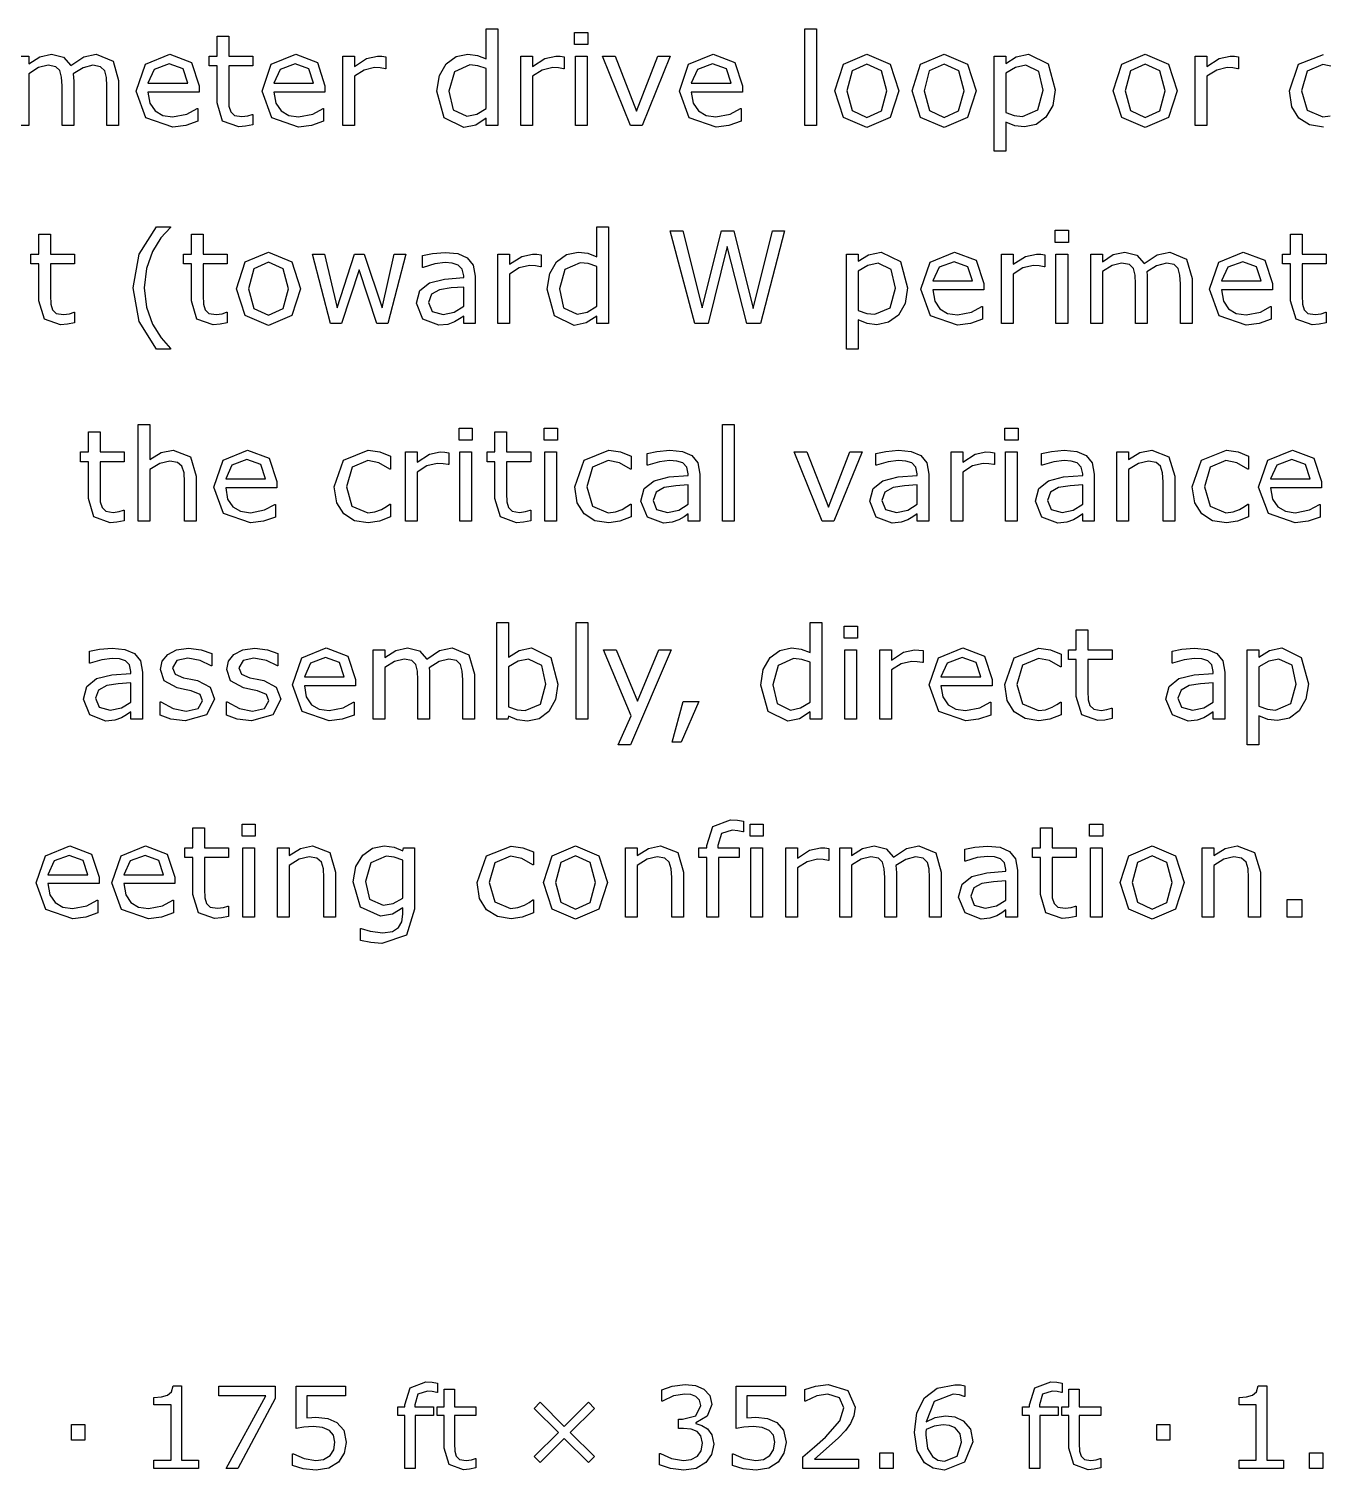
# Model space of a CAD drawing. Extents: x -17 to 192, y 167 to 459.
# Drawn here: x 64.95 to 89.18, y 167.98 to 194.96 of the extents above; entities that cross this region are included whole.
import ezdxf

# ---------------------------------------------------------------- set-up
doc = ezdxf.new("R2010")
doc.units = 0
doc.header["$MEASUREMENT"] = 0
doc.layers.add('Layer 1', color=7, linetype='Continuous')

msp = doc.modelspace()

# ---------------------------------------------------------------- linework, layer by layer
at = {"layer": 'Layer 1', "color": 7}
for points in [[(69.146862, 193.157812), (69.011988, 193.131089), (68.882925, 193.120505), (68.58062, 193.227476), (68.477136, 193.570482), (68.477136, 194.261149), (68.329473, 194.261149), (68.329473, 194.444849), (68.477136, 194.444849), (68.477136, 194.81807), (68.69573, 194.81807), (68.69573, 194.444849), (69.146862, 194.444849), (69.146862, 194.261149), (68.69573, 194.261149), (68.69573, 193.669304), (68.700386, 193.50886), (68.732943, 193.401889), (68.802706, 193.333283), (68.939908, 193.312381), (69.051528, 193.327462), (69.135244, 193.354212), (69.146859, 193.354212), (69.146862, 193.157812)], [(73.736112, 193.146196), (73.517522, 193.146196), (73.517522, 193.282245), (73.321021, 193.15551), (73.098944, 193.11016), (72.729197, 193.289204), (72.593159, 193.785694), (72.63967, 194.079857), (72.767567, 194.29962), (72.951277, 194.434478), (73.169868, 194.480991), (73.351253, 194.459031), (73.517522, 194.392753), (73.517522, 194.955521), (73.736112, 194.955521), (73.736112, 193.146196)], [(75.417402, 194.662389), (75.170906, 194.662389), (75.170906, 194.889111), (75.417402, 194.889111), (75.417402, 194.662389)], [(79.700864, 193.146196), (79.482273, 193.146196), (79.482273, 194.955389), (79.700864, 194.955389), (79.700864, 193.146196)], [(64.737877, 194.444929), (64.956468, 194.444929), (64.956468, 194.300757), (65.159945, 194.433287), (65.377372, 194.480965), (65.601778, 194.425164), (65.740142, 194.270515), (65.981986, 194.430985), (66.215693, 194.480965), (66.53079, 194.350737), (66.633109, 193.989131), (66.633067, 193.146196)], [(66.633067, 193.146196), (66.414474, 193.146196), (66.414474, 193.885679), (66.406325, 194.047313), (66.374932, 194.17172), (66.298192, 194.247285), (66.154016, 194.27295), (65.970305, 194.226436), (65.786597, 194.110178), (65.792418, 194.047393), (65.794799, 193.977622), (65.794799, 193.14617), (65.576209, 193.14617), (65.576209, 193.885653), (65.568059, 194.048451), (65.536664, 194.172858), (65.459924, 194.247259), (65.315748, 194.272923), (65.135527, 194.228738), (64.956468, 194.115946), (64.956468, 193.14617), (64.737877, 193.14617)], [(68.141111, 193.772914), (67.184193, 193.772914), (67.22024, 193.563603), (67.31907, 193.418267), (67.462085, 193.334553), (67.645793, 193.30664), (67.912056, 193.358974), (68.103905, 193.463617), (68.11552, 193.463617), (68.11552, 193.225254), (67.889955, 193.147361), (67.648108, 193.115955), (67.14349, 193.290368), (66.962105, 193.788022), (67.135349, 194.293799), (67.593461, 194.480991), (67.998088, 194.327507), (68.1411, 193.8915), (68.141111, 193.772914)], [(67.928333, 193.940342), (67.841129, 194.206592), (67.581843, 194.300784), (67.301628, 194.197305), (67.184193, 193.940342), (67.928333, 193.940342)], [(70.497942, 193.772914), (69.541025, 193.772914), (69.577069, 193.563603), (69.675901, 193.418267), (69.818913, 193.334553), (70.002624, 193.30664), (70.268887, 193.358974), (70.460734, 193.463617), (70.472349, 193.463617), (70.472349, 193.225254), (70.246781, 193.147361), (70.004936, 193.115955), (69.500316, 193.290368), (69.318931, 193.788022), (69.492177, 194.293799), (69.950287, 194.480991), (70.354914, 194.327507), (70.497929, 193.8915), (70.497942, 193.772914)], [(70.285164, 193.940342), (70.19796, 194.206592), (69.938674, 194.300784), (69.65846, 194.197305), (69.541025, 193.940342), (70.285164, 193.940342)], [(71.639731, 194.206592), (71.628116, 194.206592), (71.532774, 194.222996), (71.424641, 194.228817), (71.229305, 194.183468), (71.04792, 194.068374), (71.04792, 193.14617), (70.829329, 193.14617), (70.829329, 194.444929), (71.04792, 194.444929), (71.04792, 194.253079), (71.276975, 194.400743), (71.480452, 194.444929), (71.563005, 194.441489), (71.639745, 194.43117), (71.639731, 194.206592)], [(73.517522, 193.465945), (73.517522, 194.211249), (73.359391, 194.265885), (73.207076, 194.280966), (72.921046, 194.153067), (72.818726, 193.790297), (72.897792, 193.437979), (73.151265, 193.318228), (73.339624, 193.358921), (73.517522, 193.465892), (73.517522, 193.465945)], [(74.976731, 194.206592), (74.965116, 194.206592), (74.869774, 194.222996), (74.761639, 194.228817), (74.566302, 194.183468), (74.38492, 194.068374), (74.38492, 193.14617), (74.166327, 193.14617), (74.166327, 194.444929), (74.38492, 194.444929), (74.38492, 194.253079), (74.613975, 194.400743), (74.81745, 194.444929), (74.900002, 194.441489), (74.976742, 194.43117), (74.976731, 194.206592)], [(75.403459, 193.146196), (75.184866, 193.146196), (75.184866, 194.444955), (75.403459, 194.444955), (75.403459, 193.146196)], [(76.959175, 194.444955), (76.433626, 193.146196), (76.213871, 193.146196), (75.691812, 194.444955), (75.929005, 194.444955), (76.331307, 193.411309), (76.73012, 194.444955), (76.959175, 194.444955)], [(78.311417, 193.772914), (77.354499, 193.772914), (77.390543, 193.563603), (77.489376, 193.418267), (77.632388, 193.334553), (77.816099, 193.30664), (78.082362, 193.358974), (78.274208, 193.463617), (78.285823, 193.463617), (78.285823, 193.225254), (78.060256, 193.147361), (77.818411, 193.115955), (77.31379, 193.290368), (77.132406, 193.788022), (77.305652, 194.293799), (77.763762, 194.480991), (78.168388, 194.327507), (78.311403, 193.8915), (78.311417, 193.772914)], [(78.098639, 193.940342), (78.011435, 194.206592), (77.752149, 194.300784), (77.471934, 194.197305), (77.354499, 193.940342), (78.098639, 193.940342)], [(81.240303, 193.79498), (81.077523, 193.29386), (80.641504, 193.11016), (80.203159, 193.29386), (80.041541, 193.79498), (80.203159, 194.296127), (80.641504, 194.480991), (81.077523, 194.296127), (81.240303, 193.79498), (81.240303, 193.79498)], [(81.014735, 193.79498), (80.915905, 194.169392), (80.641504, 194.292635), (80.364776, 194.169392), (80.267108, 193.79498), (80.365941, 193.424088), (80.641504, 193.298517), (80.914741, 193.422924), (81.014735, 193.79498), (81.014735, 193.79498)], [(82.685564, 193.79498), (82.522782, 193.29386), (82.086762, 193.11016), (81.648417, 193.29386), (81.486799, 193.79498), (81.648417, 194.296127), (82.086762, 194.480991), (82.522782, 194.296127), (82.685564, 193.79498), (82.685564, 193.79498)], [(82.459996, 193.79498), (82.361164, 194.169392), (82.086762, 194.292635), (81.810035, 194.169392), (81.712366, 193.79498), (81.811199, 193.424088), (82.086762, 193.298517), (82.360002, 193.422924), (82.459996, 193.79498), (82.459996, 193.79498)], [(84.166866, 193.811385), (84.121519, 193.521851), (83.99362, 193.300951), (83.812237, 193.167231), (83.592483, 193.120717), (83.408772, 193.142942), (83.242506, 193.211548), (83.242506, 192.667407), (83.023912, 192.667407), (83.023912, 194.445193), (83.242506, 194.445193), (83.242506, 194.309145), (83.437842, 194.43125), (83.670384, 194.481229), (84.035479, 194.30335), (84.166866, 193.811517), (84.166866, 193.811385)], [(83.941298, 193.805564), (83.861071, 194.156692), (83.614575, 194.272976), (83.425052, 194.232283), (83.242506, 194.125312), (83.242506, 193.389322), (83.401798, 193.332331), (83.554113, 193.317249), (83.838979, 193.440492), (83.941298, 193.80559), (83.941298, 193.805564)], [(86.451606, 193.79498), (86.288827, 193.29386), (85.852807, 193.11016), (85.414462, 193.29386), (85.252844, 193.79498), (85.414462, 194.296127), (85.852807, 194.480991), (86.288827, 194.296127), (86.451606, 193.79498), (86.451606, 193.79498)], [(86.226039, 193.79498), (86.127209, 194.169392), (85.852807, 194.292635), (85.57608, 194.169392), (85.478412, 193.79498), (85.577241, 193.424088), (85.852807, 193.298517), (86.126045, 193.422924), (86.226039, 193.79498), (86.226039, 193.79498)], [(87.600373, 194.206592), (87.588758, 194.206592), (87.493415, 194.222996), (87.385283, 194.228817), (87.189946, 194.183468), (87.008561, 194.068374), (87.008561, 193.14617), (86.789971, 193.14617), (86.789971, 194.444929), (87.008561, 194.444929), (87.008561, 194.253079), (87.237619, 194.400743), (87.441094, 194.444929), (87.523646, 194.441489), (87.600386, 194.43117), (87.600373, 194.206592)], [(89.187482, 193.117119), (88.92936, 193.157812), (88.728208, 193.283409), (88.596821, 193.495023), (88.550313, 193.793843), (88.724721, 194.293799), (89.187482, 194.47517)], [(89.385157, 194.243793), (89.178195, 194.28565), (88.884026, 194.160079), (88.777055, 193.793843), (88.881701, 193.432237), (89.178195, 193.30664), (89.313069, 193.324102)], [(65.811042, 189.45365), (65.676168, 189.426927), (65.547105, 189.416343), (65.2448, 189.523314), (65.141316, 189.86632), (65.141316, 190.556987), (64.993652, 190.556987), (64.993652, 190.740687), (65.141316, 190.740687), (65.141316, 191.113908), (65.359909, 191.113908), (65.359909, 190.740687), (65.811042, 190.740687), (65.811042, 190.556987), (65.359909, 190.556987), (65.359909, 189.965142), (65.364566, 189.804698), (65.397123, 189.697727), (65.466886, 189.629121), (65.604088, 189.608219), (65.715707, 189.6233), (65.799424, 189.65005), (65.811039, 189.65005), (65.811042, 189.45365)], [(67.607441, 188.963007), (67.341181, 188.963007), (67.021432, 189.478071), (66.907487, 190.107117), (67.021432, 190.736136), (67.341181, 191.251227), (67.607441, 191.251227), (67.607441, 191.239585), (67.427221, 191.043106), (67.269093, 190.784978), (67.155145, 190.469886), (67.112124, 190.107117), (67.153983, 189.743183), (67.269093, 189.429255), (67.428385, 189.171128), (67.607441, 188.974622), (67.607441, 188.963007)], [(68.667842, 189.45365), (68.532966, 189.426927), (68.403905, 189.416343), (68.101598, 189.523314), (67.998117, 189.86632), (67.998117, 190.556987), (67.85045, 190.556987), (67.85045, 190.740687), (67.998117, 190.740687), (67.998117, 191.113908), (68.216707, 191.113908), (68.216707, 190.740687), (68.667842, 190.740687), (68.667842, 190.556987), (68.216707, 190.556987), (68.216707, 189.965142), (68.221364, 189.804698), (68.253918, 189.697727), (68.323683, 189.629121), (68.460883, 189.608219), (68.572503, 189.6233), (68.656219, 189.65005), (68.667861, 189.65005), (68.667842, 189.45365)], [(75.802281, 189.442034), (75.58369, 189.442034), (75.58369, 189.578083), (75.38719, 189.451348), (75.165112, 189.405998), (74.795368, 189.585042), (74.65933, 190.081532), (74.705838, 190.375695), (74.833738, 190.595458), (75.017446, 190.730316), (75.236036, 190.776829), (75.417421, 190.754869), (75.58369, 190.688591), (75.58369, 191.251359), (75.802281, 191.251359), (75.802281, 189.442034)], [(79.102075, 191.173333), (78.652104, 189.442034), (78.392818, 189.442034), (78.028887, 190.879143), (77.673094, 189.442034), (77.419621, 189.442034), (76.961511, 191.173333), (77.197543, 191.173333), (77.561475, 189.73387), (77.91959, 191.173333), (78.153296, 191.173333), (78.514902, 189.719926), (78.876508, 191.173333), (79.102075, 191.173333)], [(84.414534, 190.958227), (84.168038, 190.958227), (84.168038, 191.184949), (84.414534, 191.184949), (84.414534, 190.958227)], [(89.24215, 189.45365), (89.107273, 189.426927), (88.978213, 189.416343), (88.675905, 189.523314), (88.572424, 189.86632), (88.572424, 190.556987), (88.424758, 190.556987), (88.424758, 190.740687), (88.572424, 190.740687), (88.572424, 191.113908), (88.791015, 191.113908), (88.791015, 190.740687), (89.24215, 190.740687), (89.24215, 190.556987), (88.791015, 190.556987), (88.791015, 189.965142), (88.795671, 189.804698), (88.828226, 189.697727), (88.897991, 189.629121), (89.03519, 189.608219), (89.146813, 189.6233), (89.230527, 189.65005), (89.242142, 189.65005), (89.24215, 189.45365)], [(70.038687, 190.090818), (69.875905, 189.589698), (69.439888, 189.405998), (69.001542, 189.589698), (68.839925, 190.090818), (69.001542, 190.591965), (69.439888, 190.776829), (69.875905, 190.591965), (70.038687, 190.090818), (70.038687, 190.090818)], [(72.010656, 190.740793), (71.672307, 189.442034), (71.469993, 189.442034), (71.136293, 190.443137), (70.804916, 189.442034), (70.603767, 189.442034), (70.261929, 190.740793), (70.489822, 190.740793), (70.728179, 189.735034), (71.052577, 190.740793), (71.232797, 190.740793), (71.565336, 189.735034), (71.790903, 190.740793), (72.010656, 190.740793)], [(73.311737, 189.442034), (73.094311, 189.442034), (73.094311, 189.580385), (73.015245, 189.524584), (72.919903, 189.468784), (72.794329, 189.424598), (72.62806, 189.406078), (72.330404, 189.522335), (72.208318, 189.818827), (72.271106, 190.05719), (72.452491, 190.201361), (72.737357, 190.272296), (73.094311, 190.300209), (73.094311, 190.333917), (73.067567, 190.45716), (72.993153, 190.533916), (72.881533, 190.569952), (72.745495, 190.579212), (72.553646, 190.555929), (72.335055, 190.490815), (72.32344, 190.490815), (72.32344, 190.71288), (72.508312, 190.751244), (72.74667, 190.772146), (72.985027, 190.748863), (73.161761, 190.672107), (73.273381, 190.533757), (73.31175, 190.323308), (73.311737, 189.442034)], [(74.543056, 190.50243), (74.531441, 190.50243), (74.436098, 190.518834), (74.327963, 190.524655), (74.132627, 190.479306), (73.951245, 190.364212), (73.951245, 189.442008), (73.732652, 189.442008), (73.732652, 190.740767), (73.951245, 190.740767), (73.951245, 190.548917), (74.1803, 190.696581), (74.383775, 190.740767), (74.466327, 190.737327), (74.543067, 190.727008), (74.543056, 190.50243)], [(81.404257, 190.107117), (81.358913, 189.817584), (81.231013, 189.596683), (81.049628, 189.462963), (80.829874, 189.416449), (80.646166, 189.43841), (80.479897, 189.507016), (80.479897, 188.962875), (80.261306, 188.962875), (80.261306, 190.740661), (80.479897, 190.740661), (80.479897, 190.604612), (80.675233, 190.726717), (80.907777, 190.776697), (81.27287, 190.598818), (81.404257, 190.106984), (81.404257, 190.107117)], [(82.832076, 190.068752), (81.875159, 190.068752), (81.911203, 189.859441), (82.010033, 189.714105), (82.153048, 189.630391), (82.336759, 189.602478), (82.603019, 189.654812), (82.794868, 189.759455), (82.80651, 189.759455), (82.80651, 189.521092), (82.580942, 189.443199), (82.339095, 189.411793), (81.834477, 189.586206), (81.653092, 190.08386), (81.826338, 190.589637), (82.284448, 190.776829), (82.689075, 190.623345), (82.83209, 190.187338), (82.832076, 190.068752)], [(83.973866, 190.50243), (83.962251, 190.50243), (83.866908, 190.518834), (83.758776, 190.524655), (83.563439, 190.479306), (83.382055, 190.364212), (83.382055, 189.442008), (83.163464, 189.442008), (83.163464, 190.740767), (83.382055, 190.740767), (83.382055, 190.548917), (83.611109, 190.696581), (83.814587, 190.740767), (83.897139, 190.737327), (83.973879, 190.727008), (83.973866, 190.50243)], [(84.400591, 189.442034), (84.182, 189.442034), (84.182, 190.740793), (84.400591, 190.740793), (84.400591, 189.442034)], [(86.728352, 189.442034), (86.509762, 189.442034), (86.509762, 190.181517), (86.501612, 190.343151), (86.470217, 190.467558), (86.39348, 190.543123), (86.249301, 190.568788), (86.065593, 190.522274), (85.881882, 190.406016), (85.887703, 190.343231), (85.890084, 190.27346), (85.890084, 189.442008), (85.671494, 189.442008), (85.671494, 190.181491), (85.663345, 190.344289), (85.631952, 190.468696), (85.555212, 190.543097), (85.411036, 190.568761), (85.230812, 190.524576), (85.051756, 190.411784), (85.051756, 189.442008), (84.833163, 189.442008), (84.833163, 190.740767), (85.051756, 190.740767), (85.051756, 190.596595), (85.255231, 190.729125), (85.47266, 190.776803), (85.697063, 190.721002), (85.835427, 190.566353), (86.077272, 190.726823), (86.310978, 190.776803), (86.626075, 190.646575), (86.728394, 190.284969), (86.728352, 189.442034)], [(88.236399, 190.068752), (87.279481, 190.068752), (87.315525, 189.859441), (87.414355, 189.714105), (87.55737, 189.630391), (87.741081, 189.602478), (88.007341, 189.654812), (88.19919, 189.759455), (88.210805, 189.759455), (88.210805, 189.521092), (87.985238, 189.443199), (87.743393, 189.411793), (87.238772, 189.586206), (87.057388, 190.08386), (87.230634, 190.589637), (87.688743, 190.776829), (88.09337, 190.623345), (88.236385, 190.187338), (88.236399, 190.068752)], [(69.813119, 190.090818), (69.714287, 190.46523), (69.439888, 190.588473), (69.16316, 190.46523), (69.065492, 190.090818), (69.164322, 189.719926), (69.439888, 189.594355), (69.713125, 189.718762), (69.813119, 190.090818), (69.813119, 190.090818)], [(75.58369, 189.761783), (75.58369, 190.507087), (75.42556, 190.561723), (75.273244, 190.576804), (74.987214, 190.448905), (74.884897, 190.086135), (74.96396, 189.733817), (75.217433, 189.614066), (75.405795, 189.654759), (75.58369, 189.76173), (75.58369, 189.761783)], [(81.178689, 190.101296), (81.098462, 190.452424), (80.851966, 190.568708), (80.662443, 190.528015), (80.479897, 190.421044), (80.479897, 189.685054), (80.639189, 189.628063), (80.791504, 189.612982), (81.07637, 189.736224), (81.178689, 190.101322), (81.178689, 190.101296)], [(82.619299, 190.23618), (82.532095, 190.50243), (82.272809, 190.596622), (81.992592, 190.493143), (81.875159, 190.23618), (82.619299, 190.23618)], [(88.023621, 190.23618), (87.936417, 190.50243), (87.677131, 190.596622), (87.396916, 190.493143), (87.279481, 190.23618), (88.023621, 190.23618)], [(73.094311, 189.761783), (73.094311, 190.123389), (72.858279, 190.105926), (72.644337, 190.072192), (72.492022, 189.988478), (72.433885, 189.833855), (72.501325, 189.665263), (72.707125, 189.609436), (72.917577, 189.653621), (73.094311, 189.761757), (73.094311, 189.761783)], [(68.08763, 185.73782), (67.869037, 185.73782), (67.869037, 186.477303), (67.858586, 186.644731), (67.820216, 186.768), (67.736502, 186.840072), (67.594649, 186.864414), (67.407451, 186.820229), (67.220256, 186.707437), (67.220256, 185.737846), (67.001663, 185.737846), (67.001663, 187.547038), (67.220256, 187.547038), (67.220256, 186.892433), (67.431869, 187.024963), (67.656273, 187.072641), (67.977183, 186.945906), (68.087644, 186.580807), (68.08763, 185.73782)], [(78.15795, 185.737846), (77.93936, 185.737846), (77.93936, 187.547038), (78.15795, 187.547038), (78.15795, 185.737846)], [(66.737712, 185.749461), (66.602838, 185.722738), (66.473777, 185.712155), (66.17147, 185.819126), (66.067986, 186.162131), (66.067986, 186.852799), (65.920323, 186.852799), (65.920323, 187.036499), (66.067986, 187.036499), (66.067986, 187.40972), (66.28658, 187.40972), (66.28658, 187.036499), (66.737712, 187.036499), (66.737712, 186.852799), (66.28658, 186.852799), (66.28658, 186.260953), (66.291236, 186.10051), (66.323793, 185.993539), (66.393556, 185.924933), (66.530758, 185.904031), (66.642378, 185.919112), (66.726094, 185.945861), (66.737709, 185.945861), (66.737712, 185.749461)], [(73.255913, 187.254012), (73.009417, 187.254012), (73.009417, 187.480734), (73.255913, 187.480734), (73.255913, 187.254012)], [(74.348879, 185.749461), (74.214002, 185.722738), (74.084941, 185.712155), (73.782634, 185.819126), (73.679153, 186.162131), (73.679153, 186.852799), (73.531487, 186.852799), (73.531487, 187.036499), (73.679153, 187.036499), (73.679153, 187.40972), (73.897744, 187.40972), (73.897744, 187.036499), (74.348879, 187.036499), (74.348879, 186.852799), (73.897744, 186.852799), (73.897744, 186.260953), (73.9024, 186.10051), (73.934954, 185.993539), (74.004717, 185.924933), (74.141919, 185.904031), (74.253539, 185.919112), (74.337256, 185.945861), (74.348871, 185.945861), (74.348879, 185.749461)], [(74.847684, 187.254039), (74.601188, 187.254039), (74.601188, 187.48076), (74.847684, 187.48076), (74.847684, 187.254039)], [(83.471574, 187.254039), (83.225077, 187.254039), (83.225077, 187.48076), (83.471574, 187.48076), (83.471574, 187.254039)], [(69.595674, 186.364537), (68.638757, 186.364537), (68.674801, 186.155226), (68.773633, 186.00989), (68.916648, 185.926176), (69.100356, 185.898263), (69.366619, 185.950597), (69.558469, 186.05524), (69.570084, 186.05524), (69.570084, 185.816877), (69.344516, 185.738984), (69.102671, 185.707578), (68.598051, 185.881991), (68.416669, 186.379645), (68.589912, 186.885422), (69.048024, 187.072614), (69.452651, 186.91913), (69.595664, 186.483123), (69.595674, 186.364537)], [(71.724612, 185.819205), (71.516486, 185.73782), (71.30836, 185.708742), (71.050235, 185.749435), (70.849086, 185.875032), (70.717699, 186.086646), (70.671188, 186.385466), (70.845596, 186.885422), (71.30836, 187.066793), (71.52695, 187.035414), (71.724612, 186.958685), (71.724612, 186.715665), (71.712997, 186.715665), (71.506035, 186.835416), (71.29907, 186.877273), (71.004901, 186.751702), (70.897933, 186.385466), (71.002578, 186.02386), (71.29907, 185.898263), (71.433947, 185.915725), (71.557195, 185.961048), (71.646724, 186.012219), (71.712997, 186.059896), (71.724612, 186.059896), (71.724612, 185.819205)], [(72.815242, 186.798215), (72.803627, 186.798215), (72.708284, 186.814619), (72.600152, 186.82044), (72.404815, 186.775091), (72.223431, 186.659997), (72.223431, 185.737846), (72.00484, 185.737846), (72.00484, 187.036605), (72.223431, 187.036605), (72.223431, 186.844755), (72.452488, 186.992419), (72.655963, 187.036605), (72.738515, 187.033165), (72.815255, 187.022582), (72.815242, 186.798215)], [(73.241969, 185.73782), (73.023379, 185.73782), (73.023379, 187.036578), (73.241969, 187.036578), (73.241969, 185.73782)], [(74.83374, 185.737846), (74.615147, 185.737846), (74.615147, 187.036605), (74.83374, 187.036605), (74.83374, 185.737846)], [(76.226675, 185.819232), (76.018548, 185.737846), (75.810422, 185.708768), (75.5523, 185.749461), (75.351148, 185.875059), (75.219762, 186.086672), (75.173253, 186.385492), (75.347661, 186.885448), (75.810422, 187.06682), (76.029012, 187.03544), (76.226675, 186.958711), (76.226675, 186.715692), (76.215059, 186.715692), (76.008095, 186.835442), (75.801132, 186.877299), (75.506964, 186.751728), (75.399993, 186.385492), (75.504638, 186.023887), (75.801132, 185.898289), (75.936006, 185.915752), (76.059254, 185.961075), (76.148784, 186.012245), (76.215059, 186.059923), (76.226675, 186.059923), (76.226675, 185.819232)], [(77.51613, 185.737846), (77.298701, 185.737846), (77.298701, 185.876196), (77.219636, 185.820396), (77.124294, 185.764595), (76.99872, 185.72041), (76.832451, 185.701889), (76.534795, 185.818147), (76.412711, 186.114639), (76.475496, 186.353001), (76.656881, 186.497173), (76.941747, 186.568107), (77.298701, 186.596021), (77.298701, 186.629729), (77.27196, 186.752972), (77.197546, 186.829727), (77.085924, 186.865763), (76.949886, 186.875024), (76.758037, 186.85174), (76.539446, 186.786627), (76.527831, 186.786627), (76.527831, 187.008691), (76.712703, 187.047056), (76.95106, 187.067958), (77.189418, 187.044674), (77.366149, 186.967919), (77.477771, 186.829568), (77.516141, 186.619119), (77.51613, 185.737846)], [(80.550826, 187.036605), (80.025277, 185.737846), (79.805522, 185.737846), (79.283463, 187.036605), (79.520656, 187.036605), (79.922957, 186.002958), (80.321768, 187.036605), (80.550826, 187.036605)], [(81.799584, 185.737846), (81.582157, 185.737846), (81.582157, 185.876196), (81.503092, 185.820396), (81.407749, 185.764595), (81.282176, 185.72041), (81.115906, 185.701889), (80.818251, 185.818147), (80.696164, 186.114639), (80.758952, 186.353001), (80.940334, 186.497173), (81.2252, 186.568107), (81.582157, 186.596021), (81.582157, 186.629729), (81.555413, 186.752972), (81.480999, 186.829727), (81.36938, 186.865763), (81.233342, 186.875024), (81.041492, 186.85174), (80.822902, 186.786627), (80.811287, 186.786627), (80.811287, 187.008691), (80.996159, 187.047056), (81.234516, 187.067958), (81.472874, 187.044674), (81.649607, 186.967919), (81.761227, 186.829568), (81.799597, 186.619119), (81.799584, 185.737846)], [(83.030903, 186.798242), (83.019287, 186.798242), (82.923942, 186.814646), (82.81581, 186.820467), (82.620474, 186.775117), (82.439089, 186.660024), (82.439089, 185.737846), (82.220498, 185.737846), (82.220498, 187.036605), (82.439089, 187.036605), (82.439089, 186.844755), (82.668146, 186.992419), (82.871621, 187.036605), (82.954174, 187.033165), (83.030913, 187.022582), (83.030903, 186.798242)], [(83.45763, 185.737846), (83.239039, 185.737846), (83.239039, 187.036605), (83.45763, 187.036605), (83.45763, 185.737846)], [(84.899401, 185.737846), (84.681975, 185.737846), (84.681975, 185.876196), (84.602909, 185.820396), (84.507567, 185.764595), (84.381993, 185.72041), (84.215724, 185.701889), (83.918068, 185.818147), (83.795981, 186.114639), (83.85877, 186.353001), (84.040152, 186.497173), (84.325018, 186.568107), (84.681975, 186.596021), (84.681975, 186.629729), (84.655231, 186.752972), (84.580817, 186.829727), (84.469197, 186.865763), (84.333159, 186.875024), (84.14131, 186.85174), (83.922719, 186.786627), (83.911078, 186.786627), (83.911078, 187.008691), (84.09595, 187.047056), (84.334307, 187.067958), (84.572665, 187.044674), (84.749398, 186.967919), (84.861018, 186.829568), (84.899388, 186.619119), (84.899401, 185.737846)], [(86.406246, 185.737846), (86.187653, 185.737846), (86.187653, 186.477329), (86.177202, 186.644757), (86.138832, 186.768026), (86.055118, 186.840099), (85.913265, 186.86444), (85.726067, 186.820255), (85.538869, 186.707463), (85.538869, 185.737846), (85.320278, 185.737846), (85.320278, 187.036605), (85.538869, 187.036605), (85.538869, 186.892433), (85.750485, 187.024963), (85.974889, 187.072641), (86.295799, 186.945906), (86.406259, 186.580807), (86.406246, 185.737846)], [(87.787555, 185.819232), (87.579428, 185.737846), (87.371302, 185.708768), (87.113178, 185.749461), (86.912028, 185.875059), (86.780639, 186.086672), (86.734131, 186.385492), (86.908538, 186.885448), (87.371302, 187.06682), (87.589893, 187.03544), (87.787555, 186.958711), (87.787555, 186.715692), (87.775939, 186.715692), (87.568977, 186.835442), (87.362013, 186.877299), (87.067844, 186.751728), (86.960876, 186.385492), (87.065518, 186.023887), (87.362013, 185.898289), (87.496889, 185.915752), (87.620137, 185.961075), (87.709664, 186.012245), (87.775939, 186.059923), (87.787555, 186.059923), (87.787555, 185.819232)], [(89.154912, 186.364564), (88.197994, 186.364564), (88.234038, 186.155252), (88.332868, 186.009917), (88.475883, 185.926203), (88.659594, 185.898289), (88.925854, 185.950624), (89.117703, 186.055266), (89.129319, 186.055266), (89.129319, 185.816903), (88.903751, 185.73901), (88.661906, 185.707604), (88.157286, 185.882017), (87.975901, 186.379671), (88.149147, 186.885448), (88.607257, 187.072641), (89.011883, 186.919156), (89.154898, 186.48315), (89.154912, 186.364564)], [(69.382897, 186.531965), (69.295693, 186.798215), (69.036407, 186.892407), (68.756192, 186.788928), (68.638757, 186.531965), (69.382897, 186.531965)], [(88.942134, 186.531992), (88.85493, 186.798242), (88.595644, 186.892433), (88.315429, 186.788955), (88.197994, 186.531992), (88.942134, 186.531992)], [(77.298701, 186.057595), (77.298701, 186.4192), (77.062669, 186.401738), (76.84873, 186.368003), (76.696413, 186.284289), (76.638278, 186.129667), (76.705715, 185.961048), (76.911516, 185.905248), (77.121968, 185.949433), (77.298701, 186.057568), (77.298701, 186.057595)], [(81.582157, 186.057595), (81.582157, 186.4192), (81.346125, 186.401738), (81.132184, 186.368003), (80.979868, 186.284289), (80.921732, 186.129667), (80.989169, 185.961048), (81.194972, 185.905248), (81.405424, 185.949433), (81.582157, 186.057568), (81.582157, 186.057595)], [(84.681975, 186.057595), (84.681975, 186.4192), (84.445943, 186.401738), (84.232001, 186.368003), (84.079686, 186.284289), (84.021549, 186.129667), (84.088986, 185.961048), (84.294789, 185.905248), (84.505241, 185.949433), (84.681975, 186.057568), (84.681975, 186.057595)], [(74.859291, 182.692945), (74.81278, 182.399946), (74.689532, 182.181348), (74.50815, 182.042997), (74.290721, 181.997648), (74.09771, 182.024371), (73.934928, 182.094141), (73.920984, 182.033684), (73.716345, 182.033684), (73.716345, 183.842876), (73.934936, 183.842876), (73.934936, 183.196394), (74.130272, 183.319663), (74.362817, 183.368479), (74.725584, 183.191764), (74.859299, 182.692945), (74.859291, 182.692945)], [(75.420882, 182.033684), (75.202291, 182.033684), (75.202291, 183.842876), (75.420882, 183.842876), (75.420882, 182.033684)], [(79.798516, 182.033684), (79.579925, 182.033684), (79.579925, 182.169733), (79.383428, 182.042997), (79.161347, 181.997648), (78.791603, 182.176691), (78.655565, 182.673181), (78.702073, 182.967344), (78.829973, 183.187107), (79.013683, 183.321965), (79.232274, 183.368479), (79.413656, 183.346254), (79.579925, 183.279976), (79.579925, 183.842744), (79.798516, 183.842744), (79.798516, 182.033684)], [(80.463593, 183.549877), (80.217097, 183.549877), (80.217097, 183.776598), (80.463593, 183.776598), (80.463593, 183.549877)], [(85.23191, 182.045299), (85.097034, 182.018576), (84.967973, 182.007993), (84.665666, 182.114964), (84.562185, 182.457969), (84.562185, 183.148637), (84.414518, 183.148637), (84.414518, 183.332337), (84.562185, 183.332337), (84.562185, 183.705558), (84.780775, 183.705558), (84.780775, 183.332337), (85.23191, 183.332337), (85.23191, 183.148637), (84.780775, 183.148637), (84.780775, 182.556791), (84.785432, 182.396348), (84.817989, 182.289377), (84.887751, 182.220771), (85.024951, 182.199869), (85.136573, 182.21495), (85.220287, 182.241699), (85.231929, 182.241699), (85.23191, 182.045299)], [(67.079543, 182.033684), (66.862114, 182.033684), (66.862114, 182.172034), (66.783048, 182.116234), (66.687706, 182.060433), (66.562132, 182.016248), (66.395863, 181.997727), (66.098207, 182.113985), (65.976123, 182.410477), (66.038909, 182.648839), (66.220294, 182.793011), (66.50516, 182.863945), (66.862114, 182.891859), (66.862114, 182.925567), (66.835372, 183.04881), (66.760958, 183.125565), (66.649336, 183.161601), (66.513298, 183.170862), (66.321449, 183.147578), (66.102858, 183.082465), (66.091243, 183.082465), (66.091243, 183.304529), (66.276115, 183.342894), (66.51447, 183.363796), (66.752828, 183.340512), (66.929561, 183.263757), (67.041184, 183.125406), (67.079553, 182.914957), (67.079543, 182.033684)], [(68.428294, 182.408069), (68.280631, 182.116234), (67.879491, 182.002278), (67.614392, 182.036012), (67.413243, 182.111577), (67.413243, 182.356925), (67.424858, 182.356925), (67.655077, 182.232518), (67.898086, 182.187169), (68.123653, 182.233682), (68.205042, 182.380182), (68.160859, 182.49644), (67.991103, 182.563882), (67.869016, 182.588224), (67.732978, 182.618439), (67.489972, 182.750995), (67.419045, 182.967265), (67.451602, 183.118421), (67.552757, 183.245157), (67.717862, 183.331199), (67.94343, 183.363743), (68.1783, 183.334692), (68.377124, 183.266085), (68.377124, 183.032379), (68.365509, 183.032379), (68.162034, 183.135857), (67.927164, 183.178879), (67.72485, 183.132365), (67.642298, 182.996343), (67.692293, 182.875402), (67.850424, 182.80915), (67.9853, 182.781237), (68.110874, 182.755572), (68.345742, 182.635822), (68.428294, 182.40791), (68.428294, 182.408069)], [(69.668916, 182.408069), (69.52125, 182.116234), (69.120113, 182.002278), (68.855014, 182.036012), (68.653862, 182.111577), (68.653862, 182.356925), (68.665477, 182.356925), (68.895693, 182.232518), (69.138702, 182.187169), (69.36427, 182.233682), (69.445661, 182.380182), (69.401478, 182.49644), (69.231719, 182.563882), (69.109635, 182.588224), (68.973597, 182.618439), (68.730588, 182.750995), (68.659662, 182.967265), (68.692219, 183.118421), (68.793377, 183.245157), (68.958482, 183.331199), (69.184049, 183.363743), (69.418917, 183.334692), (69.617743, 183.266085), (69.617743, 183.032379), (69.606128, 183.032379), (69.402653, 183.135857), (69.167783, 183.178879), (68.965472, 183.132365), (68.882917, 182.996343), (68.932915, 182.875402), (69.091046, 182.80915), (69.225919, 182.781237), (69.351493, 182.755572), (69.586364, 182.635822), (69.668916, 182.40791), (69.668916, 182.408069)], [(71.068827, 182.660402), (70.11191, 182.660402), (70.147954, 182.45109), (70.246787, 182.305755), (70.389802, 182.222041), (70.573509, 182.194127), (70.839773, 182.246462), (71.031622, 182.351104), (71.043237, 182.351104), (71.043237, 182.112741), (70.817669, 182.034848), (70.575825, 182.003442), (70.071207, 182.177855), (69.889822, 182.675509), (70.063065, 183.181286), (70.521178, 183.368479), (70.925804, 183.214994), (71.068817, 182.778988), (71.068827, 182.660402)], [(70.85605, 182.82783), (70.768846, 183.09408), (70.50956, 183.188271), (70.229345, 183.084793), (70.11191, 182.82783), (70.85605, 182.82783)], [(73.295434, 182.033684), (73.076843, 182.033684), (73.076843, 182.773167), (73.068694, 182.934801), (73.037298, 183.059208), (72.960561, 183.134773), (72.816382, 183.160437), (72.632674, 183.113923), (72.448964, 182.997666), (72.454785, 182.93488), (72.457166, 182.86511), (72.457166, 182.033684), (72.238575, 182.033684), (72.238575, 182.773167), (72.230426, 182.935965), (72.199033, 183.060372), (72.122294, 183.134773), (71.978117, 183.160437), (71.797894, 183.116252), (71.618837, 183.00346), (71.618837, 182.033684), (71.400244, 182.033684), (71.400244, 183.332443), (71.618837, 183.332443), (71.618837, 183.188271), (71.822312, 183.320801), (72.039741, 183.368479), (72.264145, 183.312678), (72.402508, 183.158029), (72.644353, 183.318499), (72.878059, 183.368479), (73.193156, 183.238251), (73.295476, 182.876645), (73.295434, 182.033684)], [(76.976601, 183.332443), (76.218507, 181.554656), (75.984801, 181.554656), (76.226645, 182.09647), (75.709237, 183.332443), (75.946431, 183.332443), (76.345245, 182.369704), (76.747543, 183.332443), (76.976601, 183.332443)], [(80.449649, 182.033684), (80.231059, 182.033684), (80.231059, 183.332443), (80.449649, 183.332443), (80.449649, 182.033684)], [(81.692597, 183.09408), (81.680982, 183.09408), (81.585639, 183.110484), (81.477507, 183.116305), (81.28217, 183.070955), (81.100785, 182.955862), (81.100785, 182.033684), (80.882195, 182.033684), (80.882195, 183.332443), (81.100785, 183.332443), (81.100785, 183.140593), (81.32984, 183.288257), (81.533315, 183.332443), (81.61587, 183.329003), (81.69261, 183.31842), (81.692597, 183.09408)], [(82.985537, 182.660402), (82.028623, 182.660402), (82.064667, 182.45109), (82.163496, 182.305755), (82.306511, 182.222041), (82.490219, 182.194127), (82.756482, 182.246462), (82.948332, 182.351104), (82.959947, 182.351104), (82.959947, 182.112741), (82.734382, 182.034848), (82.492534, 182.003442), (81.987916, 182.177855), (81.806532, 182.675509), (81.979775, 183.181286), (82.437887, 183.368479), (82.842514, 183.214994), (82.985527, 182.778988), (82.985537, 182.660402)], [(82.772762, 182.82783), (82.685558, 183.09408), (82.42627, 183.188271), (82.146055, 183.084793), (82.028623, 182.82783), (82.772762, 182.82783)], [(84.277319, 182.11507), (84.069192, 182.033684), (83.861066, 182.004606), (83.602942, 182.045299), (83.401792, 182.170897), (83.270403, 182.38251), (83.223895, 182.68133), (83.398303, 183.181286), (83.861066, 183.362658), (84.079657, 183.331278), (84.277319, 183.254549), (84.277319, 183.01153), (84.265704, 183.01153), (84.058741, 183.13128), (83.851777, 183.173137), (83.557608, 183.047566), (83.45064, 182.68133), (83.555282, 182.319725), (83.851777, 182.194127), (83.986653, 182.21159), (84.109901, 182.256913), (84.199428, 182.308083), (84.265704, 182.355761), (84.277319, 182.355761), (84.277319, 182.11507)], [(87.342243, 182.033658), (87.124817, 182.033658), (87.124817, 182.172008), (87.045751, 182.116207), (86.950409, 182.060407), (86.824835, 182.016222), (86.658566, 181.997701), (86.36091, 182.113958), (86.238823, 182.41045), (86.301612, 182.648813), (86.482994, 182.792984), (86.76786, 182.863919), (87.124817, 182.891833), (87.124817, 182.92554), (87.098072, 183.048783), (87.023659, 183.125539), (86.912039, 183.161575), (86.776001, 183.170835), (86.584152, 183.147552), (86.365561, 183.082438), (86.353946, 183.082438), (86.353946, 183.304503), (86.538818, 183.342867), (86.777176, 183.363769), (87.015533, 183.340486), (87.192267, 183.26373), (87.303886, 183.12538), (87.342256, 182.914931), (87.342243, 182.033658)], [(88.9061, 182.69874), (88.860754, 182.409207), (88.732854, 182.188306), (88.551472, 182.054586), (88.331717, 182.008072), (88.148007, 182.030033), (87.98174, 182.098639), (87.98174, 181.554498), (87.763147, 181.554498), (87.763147, 183.332284), (87.98174, 183.332284), (87.98174, 183.196235), (88.177076, 183.31834), (88.409618, 183.36832), (88.774714, 183.190441), (88.9061, 182.698608), (88.9061, 182.69874)], [(74.633723, 182.687125), (74.556984, 183.039443), (74.309324, 183.160358), (74.116313, 183.118501), (73.934928, 183.012694), (73.934928, 182.268554), (74.09422, 182.210425), (74.246538, 182.194021), (74.53024, 182.312634), (74.633723, 182.687019), (74.633723, 182.687125)], [(79.579925, 182.353433), (79.579925, 183.098736), (79.421797, 183.153373), (79.26948, 183.168454), (78.983452, 183.040555), (78.881133, 182.677785), (78.960198, 182.325466), (79.213668, 182.205716), (79.40203, 182.246409), (79.579925, 182.35338), (79.579925, 182.353433)], [(88.680533, 182.692919), (88.600306, 183.044047), (88.35381, 183.160331), (88.164286, 183.119638), (87.98174, 183.012668), (87.98174, 182.276677), (88.141032, 182.219686), (88.293347, 182.204605), (88.578213, 182.327847), (88.680533, 182.692945), (88.680533, 182.692919)], [(66.862114, 182.353433), (66.862114, 182.715038), (66.626082, 182.697576), (66.412143, 182.663841), (66.259825, 182.580127), (66.201691, 182.425505), (66.269128, 182.256886), (66.474928, 182.201086), (66.68538, 182.245271), (66.862114, 182.353406), (66.862114, 182.353433)], [(87.124817, 182.353406), (87.124817, 182.715012), (86.888785, 182.697549), (86.674843, 182.663815), (86.522528, 182.580101), (86.464391, 182.425479), (86.531828, 182.25686), (86.737631, 182.201059), (86.948083, 182.245245), (87.124817, 182.35338), (87.124817, 182.353406)], [(77.495173, 182.365048), (77.167286, 181.603472), (76.997529, 181.603472), (77.199843, 182.365048), (77.495173, 182.365048)], [(68.693406, 178.341137), (68.55853, 178.314414), (68.429469, 178.303831), (68.127162, 178.410802), (68.023681, 178.753807), (68.023681, 179.444475), (67.876014, 179.444475), (67.876014, 179.628175), (68.023681, 179.628175), (68.023681, 180.001396), (68.242271, 180.001396), (68.242271, 179.628175), (68.693406, 179.628175), (68.693406, 179.444475), (68.242271, 179.444475), (68.242271, 178.852629), (68.246928, 178.692186), (68.279482, 178.585215), (68.349245, 178.516609), (68.486447, 178.495707), (68.598067, 178.510788), (68.681783, 178.537537), (68.693399, 178.537537), (68.693406, 178.341137)], [(69.192212, 179.845715), (68.945715, 179.845715), (68.945715, 180.072436), (69.192212, 180.072436), (69.192212, 179.845715)], [(78.330022, 179.927101), (78.318407, 179.927101), (78.224226, 179.948003), (78.121906, 179.959644), (77.917267, 179.896859), (77.854482, 179.672466), (77.854482, 179.628281), (78.248642, 179.628281), (78.248642, 179.444581), (77.861459, 179.444581), (77.861459, 178.329522), (77.642866, 178.329522), (77.642866, 179.444581), (77.495202, 179.444581), (77.495202, 179.628281), (77.642866, 179.628281), (77.642866, 179.671302), (77.757975, 180.025922), (78.090514, 180.150329), (78.2219, 180.14345), (78.330033, 180.127046), (78.330022, 179.927101)], [(78.703256, 179.845715), (78.45676, 179.845715), (78.45676, 180.072436), (78.703256, 180.072436), (78.703256, 179.845715)], [(84.558716, 178.341137), (84.423839, 178.314414), (84.294779, 178.303831), (83.992471, 178.410802), (83.88899, 178.753807), (83.88899, 179.444475), (83.741324, 179.444475), (83.741324, 179.628175), (83.88899, 179.628175), (83.88899, 180.001396), (84.107581, 180.001396), (84.107581, 179.628175), (84.558716, 179.628175), (84.558716, 179.444475), (84.107581, 179.444475), (84.107581, 178.852629), (84.112237, 178.692186), (84.144792, 178.585215), (84.214554, 178.516609), (84.351757, 178.495707), (84.463376, 178.510788), (84.547093, 178.537537), (84.558708, 178.537537), (84.558716, 178.341137)], [(85.057521, 179.845715), (84.811025, 179.845715), (84.811025, 180.072436), (85.057521, 180.072436), (85.057521, 179.845715)], [(66.269138, 178.95624), (65.312221, 178.95624), (65.348265, 178.746928), (65.447095, 178.601593), (65.59011, 178.517879), (65.77382, 178.489965), (66.040083, 178.5423), (66.23193, 178.646942), (66.243545, 178.646942), (66.243545, 178.408579), (66.017978, 178.330686), (65.776133, 178.29928), (65.271512, 178.473693), (65.090127, 178.971347), (65.263374, 179.477124), (65.721483, 179.664317), (66.12611, 179.510832), (66.269125, 179.074826), (66.269138, 178.95624)], [(66.056361, 179.123668), (65.969157, 179.389918), (65.709871, 179.484109), (65.429656, 179.380631), (65.312221, 179.123668), (66.056361, 179.123668)], [(67.687655, 178.95624), (66.730738, 178.95624), (66.766782, 178.746928), (66.865612, 178.601593), (67.008627, 178.517879), (67.192337, 178.489965), (67.458598, 178.5423), (67.650447, 178.646942), (67.662088, 178.646942), (67.662088, 178.408579), (67.436521, 178.330686), (67.194676, 178.29928), (66.690055, 178.473693), (66.508671, 178.971347), (66.681917, 179.477124), (67.140026, 179.664317), (67.544653, 179.510832), (67.687668, 179.074826), (67.687655, 178.95624)], [(67.474877, 179.123668), (67.387673, 179.389918), (67.128387, 179.484109), (66.848173, 179.380631), (66.730738, 179.123668), (67.474877, 179.123668)], [(69.178268, 178.329522), (68.959675, 178.329522), (68.959675, 179.628281), (69.178268, 179.628281), (69.178268, 178.329522)], [(70.696776, 178.329522), (70.478186, 178.329522), (70.478186, 179.069005), (70.467734, 179.236433), (70.429365, 179.359702), (70.345651, 179.431775), (70.203797, 179.456116), (70.016599, 179.411931), (69.829402, 179.299139), (69.829402, 178.329522), (69.610811, 178.329522), (69.610811, 179.628281), (69.829402, 179.628281), (69.829402, 179.484109), (70.041018, 179.616639), (70.265421, 179.664317), (70.586331, 179.537582), (70.696789, 179.172483), (70.696776, 178.329522)], [(72.171104, 178.477186), (72.021112, 177.992337), (71.559515, 177.837689), (71.357202, 177.85277), (71.164191, 177.893489), (71.164191, 178.116718), (71.175806, 178.116718), (71.345563, 178.065548), (71.578107, 178.034168), (71.762979, 178.060917), (71.876925, 178.135318), (71.935062, 178.244617), (71.952498, 178.387624), (71.952498, 178.506237), (71.762974, 178.387624), (71.533919, 178.34926), (71.164175, 178.516688), (71.028134, 178.991085), (71.074646, 179.279428), (71.203706, 179.489877), (71.387417, 179.617777), (71.602518, 179.66429), (71.79088, 179.641007), (71.952498, 179.572427), (71.966441, 179.628228), (72.17108, 179.628228), (72.171104, 178.477186)], [(71.952513, 178.686471), (71.952513, 179.394574), (71.789731, 179.450375), (71.640903, 179.467837), (71.357202, 179.346923), (71.253718, 178.995795), (71.330458, 178.664405), (71.585095, 178.551639), (71.77578, 178.587676), (71.952513, 178.686497), (71.952513, 178.686471)], [(74.398872, 178.410908), (74.190745, 178.329522), (73.982619, 178.300444), (73.724495, 178.341137), (73.523345, 178.466735), (73.391959, 178.678348), (73.34545, 178.977168), (73.519858, 179.477124), (73.982619, 179.658496), (74.20121, 179.627116), (74.398872, 179.550387), (74.398872, 179.307368), (74.387256, 179.307368), (74.180292, 179.427118), (73.973327, 179.468975), (73.679161, 179.343404), (73.57219, 178.977168), (73.676835, 178.615563), (73.973327, 178.489965), (74.108203, 178.507428), (74.231451, 178.552751), (74.320981, 178.603921), (74.387256, 178.651599), (74.398872, 178.651599), (74.398872, 178.410908)], [(75.785996, 178.978306), (75.623214, 178.477186), (75.187194, 178.293486), (74.748849, 178.477186), (74.587234, 178.978306), (74.748849, 179.479453), (75.187194, 179.664317), (75.623214, 179.479453), (75.785996, 178.978306), (75.785996, 178.978306)], [(75.560428, 178.978306), (75.461596, 179.352717), (75.187194, 179.47596), (74.910467, 179.352717), (74.812799, 178.978306), (74.911631, 178.607414), (75.187194, 178.481842), (75.460434, 178.606249), (75.560428, 178.978306), (75.560428, 178.978306)], [(77.210325, 178.329522), (76.991735, 178.329522), (76.991735, 179.069005), (76.981257, 179.236433), (76.94289, 179.359702), (76.859173, 179.431775), (76.717323, 179.456116), (76.530125, 179.411931), (76.342927, 179.299139), (76.342927, 178.329522), (76.124336, 178.329522), (76.124336, 179.628281), (76.342927, 179.628281), (76.342927, 179.484109), (76.55454, 179.616639), (76.778947, 179.664317), (77.099857, 179.537582), (77.210315, 179.172483), (77.210325, 178.329522)], [(78.689313, 178.329522), (78.470722, 178.329522), (78.470722, 179.628281), (78.689313, 179.628281), (78.689313, 178.329522)], [(79.93226, 179.389918), (79.920645, 179.389918), (79.825302, 179.406322), (79.71717, 179.412143), (79.521834, 179.366793), (79.340449, 179.2517), (79.340449, 178.329522), (79.121858, 178.329522), (79.121858, 179.628281), (79.340449, 179.628281), (79.340449, 179.436431), (79.569503, 179.584095), (79.772978, 179.628281), (79.855534, 179.624841), (79.932273, 179.614258), (79.93226, 179.389918)], [(82.03329, 178.329522), (81.814699, 178.329522), (81.814699, 179.069005), (81.80655, 179.230639), (81.775157, 179.355046), (81.698418, 179.430611), (81.554241, 179.456275), (81.370531, 179.409761), (81.18682, 179.293504), (81.192641, 179.230718), (81.195022, 179.160948), (81.195022, 178.329522), (80.976429, 178.329522), (80.976429, 179.069005), (80.96828, 179.231803), (80.936887, 179.35621), (80.860147, 179.430611), (80.715971, 179.456275), (80.53575, 179.41209), (80.356691, 179.299298), (80.356691, 178.329522), (80.1381, 178.329522), (80.1381, 179.628281), (80.356691, 179.628281), (80.356691, 179.484109), (80.560166, 179.616639), (80.777595, 179.664317), (81.001998, 179.608516), (81.140362, 179.453867), (81.382209, 179.614337), (81.615915, 179.664317), (81.93101, 179.534089), (82.033329, 179.172483), (82.03329, 178.329522)], [(83.463435, 178.329522), (83.246006, 178.329522), (83.246006, 178.467872), (83.166941, 178.412072), (83.071598, 178.356271), (82.946024, 178.312086), (82.779755, 178.293565), (82.482099, 178.409823), (82.360015, 178.706315), (82.422801, 178.944677), (82.604186, 179.088849), (82.889052, 179.159783), (83.246006, 179.187697), (83.246006, 179.221405), (83.219265, 179.344648), (83.144851, 179.421403), (83.033228, 179.457439), (82.89719, 179.4667), (82.705341, 179.443416), (82.486751, 179.378303), (82.475135, 179.378303), (82.475135, 179.600367), (82.660008, 179.638732), (82.898362, 179.659634), (83.13672, 179.63635), (83.313453, 179.559595), (83.425076, 179.421244), (83.463446, 179.210795), (83.463435, 178.329522)], [(85.043538, 178.329522), (84.824947, 178.329522), (84.824947, 179.628281), (85.043538, 179.628281), (85.043538, 178.329522)], [(86.582977, 178.978306), (86.420198, 178.477186), (85.984178, 178.293486), (85.545833, 178.477186), (85.384215, 178.978306), (85.545833, 179.479453), (85.984178, 179.664317), (86.420198, 179.479453), (86.582977, 178.978306), (86.582977, 178.978306)], [(86.357409, 178.978306), (86.25858, 179.352717), (85.984178, 179.47596), (85.707451, 179.352717), (85.609783, 178.978306), (85.708615, 178.607414), (85.984178, 178.481842), (86.257418, 178.606249), (86.357409, 178.978306), (86.357409, 178.978306)], [(88.007307, 178.329522), (87.788716, 178.329522), (87.788716, 179.069005), (87.778239, 179.236433), (87.739869, 179.359702), (87.656155, 179.431775), (87.514301, 179.456116), (87.327103, 179.411931), (87.139906, 179.299139), (87.139906, 178.329522), (86.921315, 178.329522), (86.921315, 179.628281), (87.139906, 179.628281), (87.139906, 179.484109), (87.351522, 179.616639), (87.575925, 179.664317), (87.896835, 179.537582), (88.007293, 179.172483), (88.007307, 178.329522)], [(83.246006, 178.649271), (83.246006, 179.010876), (83.009974, 178.993414), (82.796035, 178.959679), (82.643717, 178.875965), (82.585583, 178.721343), (82.65302, 178.552724), (82.85882, 178.496924), (83.069272, 178.541109), (83.246006, 178.649244), (83.246006, 178.649271)], [(88.785167, 178.329522), (88.507276, 178.329522), (88.507276, 178.660886), (88.785167, 178.660886), (88.785167, 178.329522)], [(68.128056, 168.010838), (67.295032, 168.010838), (67.295032, 168.167921), (67.615427, 168.167921), (67.615427, 169.199398), (67.295032, 169.199398), (67.295032, 169.339944), (67.434558, 169.350263), (67.547212, 169.382304), (67.621626, 169.447418), (67.653667, 169.554891), (67.813864, 169.554891), (67.813864, 168.167894), (68.128056, 168.167894), (68.128056, 168.010838)], [(69.565692, 169.31928), (68.869095, 168.010838), (68.647919, 168.010838), (69.388958, 169.36889), (68.512527, 169.36889), (68.512527, 169.549758), (69.565692, 169.549758), (69.565692, 169.31928)], [(70.894808, 168.499708), (70.855534, 168.294021), (70.748047, 168.128657), (70.570282, 168.017029), (70.33257, 167.978797), (70.08969, 168.005679), (69.892288, 168.068702), (69.892288, 168.286798), (69.90676, 168.286798), (70.105198, 168.194802), (70.328439, 168.157602), (70.470034, 168.17824), (70.593022, 168.250577), (70.661237, 168.357045), (70.684997, 168.500713), (70.657091, 168.635069), (70.581643, 168.72291), (70.450386, 168.777679), (70.27882, 168.794083), (70.103121, 168.781648), (69.958428, 168.756777), (69.958428, 169.549494), (70.884469, 169.549494), (70.884469, 169.368625), (70.157897, 169.368625), (70.157897, 168.959342), (70.248848, 168.965692), (70.329463, 168.968337), (70.54857, 168.946642), (70.721171, 168.872214), (70.849327, 168.72545), (70.894803, 168.500158), (70.894808, 168.499708)], [(72.601162, 169.430908), (72.590817, 169.430908), (72.507103, 169.449429), (72.416153, 169.459747), (72.234252, 169.40392), (72.178441, 169.204451), (72.178441, 169.165187), (72.528807, 169.165187), (72.528807, 169.001886), (72.184643, 169.001886), (72.184643, 168.010785), (71.990338, 168.010785), (71.990338, 169.001939), (71.859081, 169.001939), (71.859081, 169.16524), (71.990338, 169.16524), (71.990338, 169.203472), (72.092658, 169.518696), (72.388247, 169.629292), (72.505037, 169.622942), (72.601155, 169.60839), (72.601162, 169.430908)], [(73.323598, 168.021183), (73.203708, 167.997371), (73.088987, 167.98811), (72.820269, 168.083175), (72.728287, 168.38808), (72.728287, 169.001992), (72.597027, 169.001992), (72.597027, 169.165293), (72.728287, 169.165293), (72.728287, 169.497054), (72.922588, 169.497054), (72.922588, 169.165293), (73.323598, 169.165293), (73.323598, 169.001992), (72.922588, 169.001992), (72.922588, 168.475922), (72.926716, 168.333285), (72.955653, 168.238221), (73.017666, 168.177234), (73.139621, 168.158713), (73.238839, 168.172207), (73.313253, 168.19602), (73.323598, 168.19602), (73.323598, 168.021183)], [(77.660278, 168.751882), (77.741925, 168.640254), (77.773966, 168.466635), (77.735726, 168.273357), (77.628239, 168.120402), (77.445304, 168.012902), (77.21586, 167.978797), (76.963681, 168.009806), (76.760076, 168.075952), (76.760076, 168.291957), (76.775581, 168.291957), (76.982287, 168.195834), (77.21173, 168.157602), (77.350224, 168.179298), (77.469077, 168.24338), (77.539358, 168.34363), (77.563118, 168.482113), (77.536247, 168.618559), (77.463899, 168.704336), (77.351245, 168.747754), (77.208619, 168.76019), (77.115602, 168.76019), (77.115602, 168.931772), (77.187947, 168.931772), (77.438062, 168.996886), (77.532114, 169.189105), (77.508328, 169.28626), (77.442182, 169.355502), (77.347099, 169.392728), (77.232376, 169.403047), (77.023604, 169.367911), (76.814832, 169.268692), (76.804487, 169.268692), (76.804487, 169.484698), (76.999823, 169.550843), (77.237532, 169.581852), (77.43597, 169.561215), (77.590999, 169.495069), (77.703654, 169.37516), (77.741894, 169.210854), (77.650943, 168.986567), (77.438039, 168.866685), (77.438039, 168.852132), (77.551725, 168.816996), (77.660246, 168.751882), (77.660278, 168.751882)], [(79.12892, 168.499708), (79.089645, 168.294021), (78.982158, 168.128657), (78.804393, 168.017029), (78.566681, 167.978797), (78.323802, 168.005679), (78.126399, 168.068702), (78.126399, 168.286798), (78.140872, 168.286798), (78.339309, 168.194802), (78.562551, 168.157602), (78.704142, 168.17824), (78.827134, 168.250577), (78.895346, 168.357045), (78.919106, 168.500713), (78.8912, 168.635069), (78.815754, 168.72291), (78.684494, 168.777679), (78.512931, 168.794083), (78.337229, 168.781648), (78.192537, 168.756777), (78.192537, 169.549494), (79.118577, 169.549494), (79.118577, 169.368625), (78.392009, 169.368625), (78.392009, 168.959342), (78.482959, 168.965692), (78.563572, 168.968337), (78.782681, 168.946642), (78.955279, 168.872214), (79.083438, 168.72545), (79.128912, 168.500158), (79.12892, 168.499708)], [(80.486974, 168.010838), (79.445179, 168.010838), (79.445179, 168.226843), (79.662221, 168.412872), (79.865826, 168.597868), (80.137643, 168.902774), (80.211025, 169.147725), (80.131441, 169.334785), (79.9113, 169.402994), (79.707695, 169.369921), (79.493756, 169.268639), (79.483411, 169.268639), (79.483411, 169.485676), (79.678747, 169.551822), (79.916456, 169.581799), (80.287494, 169.467076), (80.421852, 169.158043), (80.399125, 168.993711), (80.334013, 168.850069), (80.238928, 168.723968), (80.107671, 168.586518), (79.879261, 168.375671), (79.65912, 168.187579), (80.486974, 168.187579), (80.486974, 168.010838)], [(82.625344, 168.510027), (82.470315, 168.126593), (82.092043, 167.978797), (81.885338, 168.013934), (81.721008, 168.118312), (81.583549, 168.345694), (81.536006, 168.686768), (81.579413, 169.049538), (81.719973, 169.330657), (81.954584, 169.512558), (82.289446, 169.578704), (82.391765, 169.573412), (82.475482, 169.554891), (82.475482, 169.357486), (82.465137, 169.357486), (82.377287, 169.386431), (82.258431, 169.400983), (81.90393, 169.261469), (81.749935, 168.88629), (81.920466, 168.965877), (82.115803, 168.993764), (82.288403, 168.975243), (82.442399, 168.902906), (82.578823, 168.743733), (82.625334, 168.510159), (82.625344, 168.510027)], [(84.296557, 169.430961), (84.286211, 169.430961), (84.202495, 169.449482), (84.111544, 169.4598), (83.929643, 169.403973), (83.873835, 169.204504), (83.873835, 169.16524), (84.224198, 169.16524), (84.224198, 169.001939), (83.880034, 169.001939), (83.880034, 168.010785), (83.685732, 168.010785), (83.685732, 169.001939), (83.554473, 169.001939), (83.554473, 169.16524), (83.685732, 169.16524), (83.685732, 169.203472), (83.788052, 169.518696), (84.083639, 169.629292), (84.200428, 169.622942), (84.296546, 169.60839), (84.296557, 169.430961)], [(85.018992, 168.021236), (84.899105, 167.997424), (84.784381, 167.988163), (84.515666, 168.083228), (84.423681, 168.388133), (84.423681, 169.002045), (84.292424, 169.002045), (84.292424, 169.165346), (84.423681, 169.165346), (84.423681, 169.497106), (84.617985, 169.497106), (84.617985, 169.165346), (85.018992, 169.165346), (85.018992, 169.002045), (84.617985, 169.002045), (84.617985, 168.475975), (84.622113, 168.333338), (84.651053, 168.238273), (84.713063, 168.177287), (84.83502, 168.158766), (84.934239, 168.17226), (85.008653, 168.196072), (85.018998, 168.196072), (85.018992, 168.021236)], [(88.441001, 168.010891), (87.607979, 168.010891), (87.607979, 168.167974), (87.928371, 168.167974), (87.928371, 169.199451), (87.607979, 169.199451), (87.607979, 169.339997), (87.747505, 169.350316), (87.860159, 169.382357), (87.934573, 169.447471), (87.966614, 169.554944), (88.126808, 169.554944), (88.126808, 168.167947), (88.441001, 168.167947), (88.441001, 168.010891)], [(75.542579, 168.234067), (75.427859, 168.11937), (74.977242, 168.574109), (74.526623, 168.11937), (74.411902, 168.234067), (74.866654, 168.684704), (74.411902, 169.135316), (74.526623, 169.250039), (74.977242, 168.795274), (75.427859, 169.250039), (75.542579, 169.135316), (75.087827, 168.684704), (75.542579, 168.234067)], [(66.002089, 168.538972), (65.755077, 168.538972), (65.755077, 168.831469), (66.002089, 168.831469), (66.002089, 168.538972)], [(82.415538, 168.501825), (82.386598, 168.660971), (82.293581, 168.770535), (82.188161, 168.813953), (82.067238, 168.824272), (81.90394, 168.803634), (81.748913, 168.739552), (81.745818, 168.695102), (81.744759, 168.642398), (81.777832, 168.384032), (81.870849, 168.235204), (81.973169, 168.168), (82.094091, 168.147363), (82.329736, 168.238326), (82.41552, 168.501878), (82.415538, 168.501825)], [(86.315036, 168.539025), (86.068022, 168.539025), (86.068022, 168.831521), (86.315036, 168.831521), (86.315036, 168.539025)], [(81.13293, 168.010838), (80.885918, 168.010838), (80.885918, 168.305398), (81.13293, 168.305398), (81.13293, 168.010838)], [(89.174806, 168.010891), (88.927794, 168.010891), (88.927794, 168.305451), (89.174806, 168.305451), (89.174806, 168.010891)]]:
    msp.add_lwpolyline(points, dxfattribs=at)

doc.saveas('drawing.dxf')
